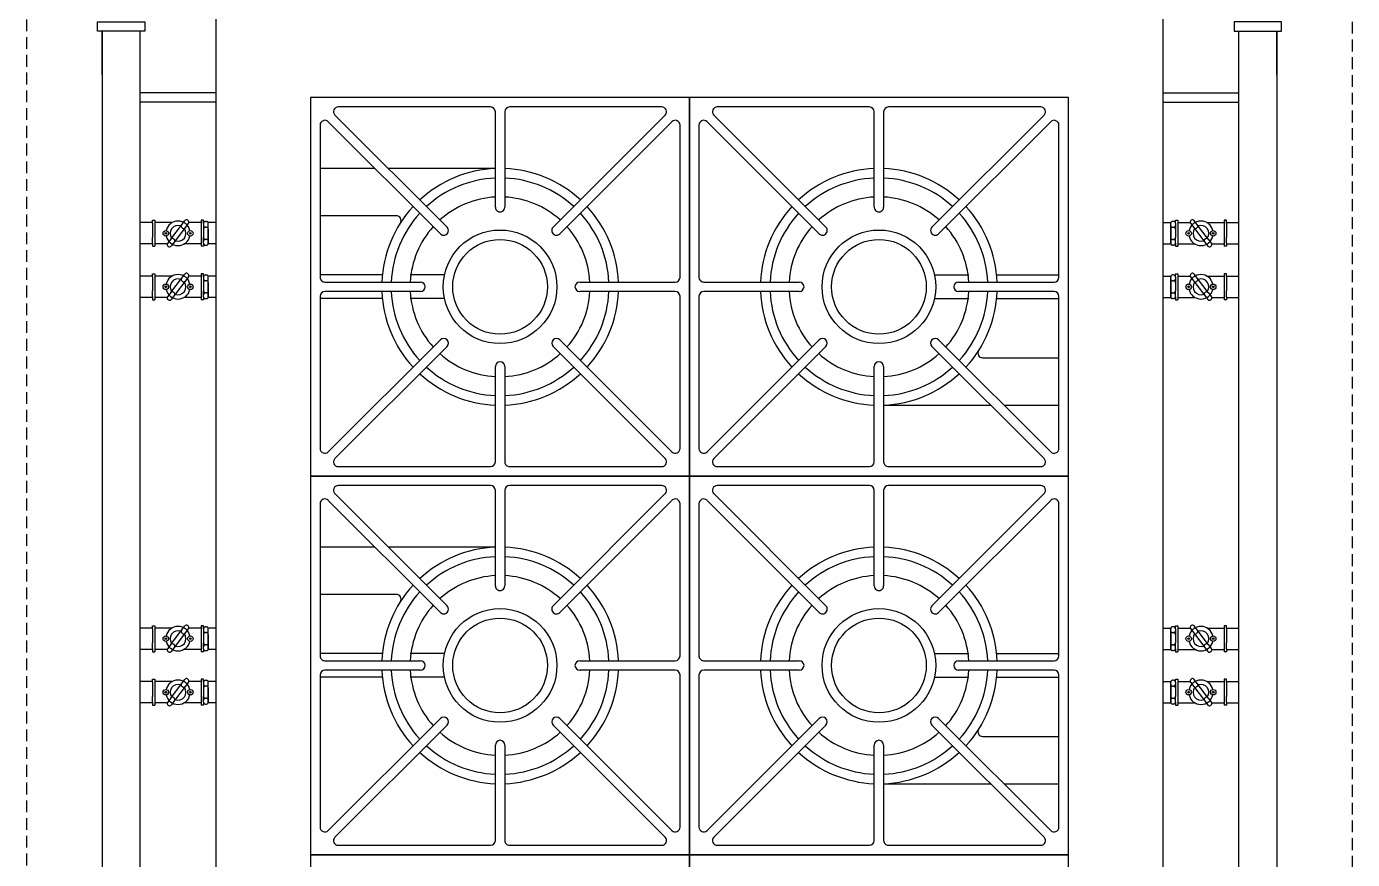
# Model space of a CAD drawing. Header units: millimetres. Extents: x -18806 to 201070, y -25046 to 92854.
# Drawn here: x 166193 to 167593, y -8567 to -7687 of the extents above; entities that cross this region are included whole.
import ezdxf

# ---------------------------------------------------------------- set-up
doc = ezdxf.new("R2010")
doc.units = ezdxf.units.MM
doc.header["$LTSCALE"] = 50
doc.linetypes.add('HIDDEN', pattern=[0.375, 0.25, -0.125])
for name, color, linetype in [('LAYA', 8, 'Continuous'), ('LAYC', 4, 'Continuous'), ('LAYH', 7, 'Continuous')]:
    doc.layers.add(name, color=color, linetype=linetype)

# ---------------------------------------------------------------- blocks, each defined once
blk = doc.blocks.new('Fg_460')
at = {"layer": 'LAYA'}
for p, q in [((-1.3444, 1.12), (-1.39, 1.12)), ((-1.325, 1), (-1.325, 1.08)), ((-1.315, 1), (-1.315, 1.08)), ((-1.1878, 1.0669), (-1.1878, 1.08)), ((-1.1653, 1.0669), (-1.1653, 1.08)), ((-1.1312, 1.0669), (-1.1312, 1.08)), ((-1.1087, 1.0669), (-1.1087, 1.08)), ((-0.7595, 1.0669), (-0.7595, 1.08)), ((-0.737, 1.0669), (-0.737, 1.08)), ((-0.703, 1.0669), (-0.703, 1.08)), ((-0.6805, 1.0669), (-0.6805, 1.08)), ((-1.1903, 1.0669), (-1.1903, 1.0644)), ((-1.1871, 1.0669), (-1.1903, 1.0669)), ((-1.1903, 1.0644), (-1.1628, 1.0644)), ((-1.1878, 1.0462), (-1.1878, 1.0644)), ((-1.1871, 1.0669), (-1.1809, 1.0669)), ((-1.1809, 1.0669), (-1.1721, 1.0669)), ((-1.166, 1.0669), (-1.1721, 1.0669)), ((-1.166, 1.0669), (-1.1628, 1.0669)), ((-1.1653, 1.0513), (-1.1653, 1.0644)), ((-1.1628, 1.0669), (-1.1628, 1.0644)), ((-1.1305, 1.0669), (-1.1337, 1.0669)), ((-1.1337, 1.0669), (-1.1337, 1.0644)), ((-1.1337, 1.0644), (-1.1062, 1.0644)), ((-1.1312, 1.0462), (-1.1312, 1.0644)), ((-1.1305, 1.0669), (-1.1244, 1.0669)), ((-1.1244, 1.0669), (-1.1156, 1.0669)), ((-1.1095, 1.0669), (-1.1156, 1.0669)), ((-1.1095, 1.0669), (-1.1062, 1.0669)), ((-1.1087, 1.0513), (-1.1087, 1.0644)), ((-1.1062, 1.0669), (-1.1062, 1.0644)), ((-0.762, 1.0669), (-0.762, 1.0644)), ((-0.7588, 1.0669), (-0.762, 1.0669)), ((-0.762, 1.0644), (-0.7345, 1.0644)), ((-0.7595, 1.0462), (-0.7595, 1.0644)), ((-0.7588, 1.0669), (-0.7527, 1.0669)), ((-0.7527, 1.0669), (-0.7438, 1.0669)), ((-0.7377, 1.0669), (-0.7438, 1.0669)), ((-0.7377, 1.0669), (-0.7345, 1.0669)), ((-0.737, 1.0513), (-0.737, 1.0644)), ((-0.7345, 1.0669), (-0.7345, 1.0644)), ((-0.7023, 1.0669), (-0.7055, 1.0669)), ((-0.7055, 1.0669), (-0.7055, 1.0644)), ((-0.7055, 1.0644), (-0.678, 1.0644)), ((-0.703, 1.0462), (-0.703, 1.0644)), ((-0.7023, 1.0669), (-0.6962, 1.0669)), ((-0.6962, 1.0669), (-0.6873, 1.0669)), ((-0.6812, 1.0669), (-0.6873, 1.0669)), ((-0.6812, 1.0669), (-0.678, 1.0669)), ((-0.6805, 1.0513), (-0.6805, 1.0644)), ((-0.678, 1.0669), (-0.678, 1.0644)), ((-1.1704, 1.0475), (-1.1658, 1.051)), ((-1.1139, 1.0475), (-1.1093, 1.051)), ((-0.7422, 1.0475), (-0.7375, 1.051)), ((-0.6856, 1.0475), (-0.681, 1.051)), ((-1.1853, 1.0363), (-1.19, 1.0327)), ((-1.1704, 1.0475), (-1.1853, 1.0363)), ((-1.1825, 1.0326), (-1.1676, 1.0438)), ((-1.1676, 1.0438), (-1.163, 1.0473)), ((-1.1288, 1.0363), (-1.1335, 1.0327)), ((-1.1139, 1.0475), (-1.1288, 1.0363)), ((-1.126, 1.0326), (-1.1111, 1.0438)), ((-1.1111, 1.0438), (-1.1065, 1.0473)), ((-0.7571, 1.0363), (-0.7618, 1.0327)), ((-0.7422, 1.0475), (-0.7571, 1.0363)), ((-0.7543, 1.0326), (-0.7394, 1.0438)), ((-0.7394, 1.0438), (-0.7347, 1.0473)), ((-0.7005, 1.0363), (-0.7053, 1.0327)), ((-0.6856, 1.0475), (-0.7005, 1.0363)), ((-0.6978, 1.0326), (-0.6829, 1.0438)), ((-0.6829, 1.0438), (-0.6782, 1.0473)), ((-1.1878, 1.0156), (-1.1878, 1.0287)), ((-1.1872, 1.029), (-1.1825, 1.0326)), ((-1.1653, 1.0156), (-1.1653, 1.0338)), ((-1.1312, 1.0156), (-1.1312, 1.0287)), ((-1.1307, 1.029), (-1.126, 1.0326)), ((-1.1087, 1.0156), (-1.1087, 1.0338)), ((-0.7595, 1.0156), (-0.7595, 1.0287)), ((-0.759, 1.029), (-0.7543, 1.0326)), ((-0.737, 1.0156), (-0.737, 1.0338)), ((-0.703, 1.0156), (-0.703, 1.0287)), ((-0.7025, 1.029), (-0.6978, 1.0326)), ((-0.6805, 1.0156), (-0.6805, 1.0338)), ((-1.1903, 1.0156), (-1.1628, 1.0156)), ((-1.1903, 1.0131), (-1.1903, 1.0156)), ((-1.1871, 1.0131), (-1.1903, 1.0131)), ((-1.1891, 1.0111), (-1.1891, 1.0101)), ((-1.1878, 1), (-1.1878, 1.0082)), ((-1.1871, 1.0131), (-1.1809, 1.0131)), ((-1.1809, 1.0081), (-1.1871, 1.0081)), ((-1.1829, 1.0101), (-1.1829, 1.0111)), ((-1.1809, 1.0131), (-1.1721, 1.0131)), ((-1.166, 1.0081), (-1.1809, 1.0081)), ((-1.1809, 1.0081), (-1.1721, 1.0081)), ((-1.166, 1.0131), (-1.1721, 1.0131)), ((-1.1721, 1.0081), (-1.166, 1.0081)), ((-1.1701, 1.0101), (-1.1701, 1.0111)), ((-1.166, 1.0131), (-1.1628, 1.0131)), ((-1.1653, 1), (-1.1653, 1.0082)), ((-1.164, 1.0111), (-1.164, 1.0101)), ((-1.1628, 1.0131), (-1.1628, 1.0156)), ((-1.1337, 1.0131), (-1.1337, 1.0156)), ((-1.1337, 1.0156), (-1.1062, 1.0156)), ((-1.1305, 1.0131), (-1.1337, 1.0131)), ((-1.1325, 1.0111), (-1.1325, 1.0101)), ((-1.1312, 1), (-1.1312, 1.0082)), ((-1.1305, 1.0131), (-1.1244, 1.0131)), ((-1.1244, 1.0081), (-1.1305, 1.0081)), ((-1.1264, 1.0101), (-1.1264, 1.0111)), ((-1.1244, 1.0131), (-1.1156, 1.0131)), ((-1.1244, 1.0081), (-1.1156, 1.0081)), ((-1.1095, 1.0081), (-1.1244, 1.0081)), ((-1.1095, 1.0131), (-1.1156, 1.0131)), ((-1.1156, 1.0081), (-1.1095, 1.0081)), ((-1.1136, 1.0101), (-1.1136, 1.0111)), ((-1.1095, 1.0131), (-1.1062, 1.0131)), ((-1.1087, 1), (-1.1087, 1.0082)), ((-1.1075, 1.0111), (-1.1075, 1.0101)), ((-1.1062, 1.0131), (-1.1062, 1.0156)), ((-0.762, 1.0156), (-0.7345, 1.0156)), ((-0.762, 1.0131), (-0.762, 1.0156)), ((-0.7588, 1.0131), (-0.762, 1.0131)), ((-0.7608, 1.0111), (-0.7608, 1.0101)), ((-0.7595, 1), (-0.7595, 1.0082)), ((-0.7588, 1.0131), (-0.7527, 1.0131)), ((-0.7527, 1.0081), (-0.7588, 1.0081)), ((-0.7547, 1.0101), (-0.7547, 1.0111)), ((-0.7527, 1.0131), (-0.7438, 1.0131)), ((-0.7377, 1.0081), (-0.7527, 1.0081)), ((-0.7527, 1.0081), (-0.7438, 1.0081)), ((-0.7377, 1.0131), (-0.7438, 1.0131)), ((-0.7438, 1.0081), (-0.7377, 1.0081)), ((-0.7418, 1.0101), (-0.7418, 1.0111)), ((-0.7377, 1.0131), (-0.7345, 1.0131)), ((-0.737, 1), (-0.737, 1.0082)), ((-0.7357, 1.0111), (-0.7357, 1.0101)), ((-0.7345, 1.0131), (-0.7345, 1.0156)), ((-0.7055, 1.0131), (-0.7055, 1.0156)), ((-0.7055, 1.0156), (-0.678, 1.0156)), ((-0.7023, 1.0131), (-0.7055, 1.0131)), ((-0.7043, 1.0111), (-0.7043, 1.0101)), ((-0.703, 1), (-0.703, 1.0082)), ((-0.7023, 1.0131), (-0.6962, 1.0131)), ((-0.6962, 1.0081), (-0.7023, 1.0081)), ((-0.6982, 1.0101), (-0.6982, 1.0111)), ((-0.6962, 1.0131), (-0.6873, 1.0131)), ((-0.6962, 1.0081), (-0.6873, 1.0081)), ((-0.6812, 1.0081), (-0.6962, 1.0081)), ((-0.6812, 1.0131), (-0.6873, 1.0131)), ((-0.6873, 1.0081), (-0.6812, 1.0081)), ((-0.6853, 1.0101), (-0.6853, 1.0111)), ((-0.6812, 1.0131), (-0.678, 1.0131)), ((-0.6805, 1), (-0.6805, 1.0082)), ((-0.6792, 1.0111), (-0.6792, 1.0101)), ((-0.678, 1.0131), (-0.678, 1.0156)), ((-1.13, 0.89), (-1.2909, 0.89)), ((-1.1325, 0.825), (-1.1325, 0.89)), ((-1.125, 0.7841), (-1.125, 0.885)), ((-1.115, 0.885), (-1.115, 0.7841)), ((-0.9491, 0.89), (-1.11, 0.89)), ((-1.1075, 0.825), (-1.1075, 0.89)), ((-1.045, 0.8095), (-1.045, 0.89)), ((-0.995, 0.8321), (-0.995, 0.89)), ((-0.73, 0.89), (-0.8909, 0.89)), ((-0.7325, 0.825), (-0.7325, 0.89)), ((-0.725, 0.7841), (-0.725, 0.885)), ((-0.715, 0.885), (-0.715, 0.7841)), ((-0.5491, 0.89), (-0.71, 0.89)), ((-0.7075, 0.825), (-0.7075, 0.89)), ((-0.645, 0.8095), (-0.645, 0.89)), ((-0.595, 0.8321), (-0.595, 0.89)), ((-1.31, 0.8709), (-1.31, 0.71)), ((-1.183, 0.7559), (-1.3015, 0.8744)), ((-1.2944, 0.8815), (-1.1759, 0.763)), ((-1.0641, 0.763), (-0.9456, 0.8815)), ((-0.9385, 0.8744), (-1.057, 0.7559)), ((-0.93, 0.71), (-0.93, 0.8709)), ((-0.91, 0.8709), (-0.91, 0.71)), ((-0.783, 0.7559), (-0.9015, 0.8744)), ((-0.8944, 0.8815), (-0.7759, 0.763)), ((-0.6641, 0.763), (-0.5456, 0.8815)), ((-0.5385, 0.8744), (-0.657, 0.7559)), ((-0.53, 0.71), (-0.53, 0.8709)), ((-0.995, 0.705), (-0.995, 0.8179)), ((-0.595, 0.705), (-0.595, 0.8179)), ((-1.1325, 0.7587), (-1.1325, 0.795)), ((-1.1075, 0.7587), (-1.1075, 0.795)), ((-0.7325, 0.7587), (-0.7325, 0.795)), ((-0.7075, 0.7587), (-0.7075, 0.795)), ((-1.305, 0.705), (-1.2041, 0.705)), ((-1.0359, 0.705), (-0.935, 0.705)), ((-0.905, 0.705), (-0.8041, 0.705)), ((-0.6359, 0.705), (-0.535, 0.705)), ((-1.31, 0.69), (-1.31, 0.5291)), ((-1.2041, 0.695), (-1.305, 0.695)), ((-0.935, 0.695), (-1.0359, 0.695)), ((-0.93, 0.5291), (-0.93, 0.69)), ((-0.91, 0.69), (-0.91, 0.5291)), ((-0.8041, 0.695), (-0.905, 0.695)), ((-0.535, 0.695), (-0.6359, 0.695)), ((-0.53, 0.5291), (-0.53, 0.69)), ((-1.3015, 0.5256), (-1.183, 0.6441)), ((-1.057, 0.6441), (-0.9385, 0.5256)), ((-0.9015, 0.5256), (-0.783, 0.6441)), ((-0.657, 0.6441), (-0.5385, 0.5256)), ((-1.1759, 0.637), (-1.2944, 0.5185)), ((-0.9456, 0.5185), (-1.0641, 0.637)), ((-0.7759, 0.637), (-0.8944, 0.5185)), ((-0.5456, 0.5185), (-0.6641, 0.637)), ((-1.125, 0.515), (-1.125, 0.6159)), ((-1.115, 0.6159), (-1.115, 0.515)), ((-0.725, 0.515), (-0.725, 0.6159)), ((-0.715, 0.6159), (-0.715, 0.515)), ((-1.2909, 0.51), (-1.13, 0.51)), ((-1.11, 0.51), (-0.9491, 0.51)), ((-0.8909, 0.51), (-0.73, 0.51)), ((-0.71, 0.51), (-0.5491, 0.51)), ((-1.13, 0.49), (-1.2909, 0.49)), ((-0.9491, 0.49), (-1.11, 0.49)), ((-0.73, 0.49), (-0.8909, 0.49)), ((-1.2944, 0.4815), (-1.1759, 0.363)), ((-1.125, 0.3841), (-1.125, 0.485)), ((-1.115, 0.485), (-1.115, 0.3841)), ((-1.0641, 0.363), (-0.9456, 0.4815)), ((-0.8944, 0.4815), (-0.7759, 0.363)), ((-0.725, 0.3841), (-0.725, 0.485)), ((-0.715, 0.485), (-0.715, 0.3841)), ((-0.5491, 0.49), (-0.71, 0.49)), ((-0.6641, 0.363), (-0.5456, 0.4815)), ((-1.31, 0.4709), (-1.31, 0.31)), ((-1.183, 0.3559), (-1.3015, 0.4744)), ((-0.9385, 0.4744), (-1.057, 0.3559)), ((-0.93, 0.31), (-0.93, 0.4709)), ((-0.91, 0.4709), (-0.91, 0.31)), ((-0.783, 0.3559), (-0.9015, 0.4744)), ((-0.5385, 0.4744), (-0.657, 0.3559)), ((-0.53, 0.31), (-0.53, 0.4709)), ((-1.305, 0.305), (-1.2041, 0.305)), ((-1.2041, 0.295), (-1.305, 0.295)), ((-1.245, 0.295), (-1.245, 0.1821)), ((-1.0359, 0.305), (-0.935, 0.305)), ((-0.935, 0.295), (-1.0359, 0.295)), ((-0.905, 0.305), (-0.8041, 0.305)), ((-0.8041, 0.295), (-0.905, 0.295)), ((-0.845, 0.295), (-0.845, 0.1821)), ((-0.6359, 0.305), (-0.535, 0.305)), ((-0.535, 0.295), (-0.6359, 0.295)), ((-1.31, 0.29), (-1.31, 0.1291)), ((-0.93, 0.1291), (-0.93, 0.29)), ((-0.91, 0.29), (-0.91, 0.1291)), ((-0.53, 0.1291), (-0.53, 0.29)), ((-1.3015, 0.1256), (-1.183, 0.2441)), ((-1.1325, 0.2413), (-1.1325, 0.205)), ((-1.1075, 0.2413), (-1.1075, 0.205)), ((-1.057, 0.2441), (-0.9385, 0.1256)), ((-0.9015, 0.1256), (-0.783, 0.2441)), ((-0.7325, 0.2413), (-0.7325, 0.205)), ((-0.7075, 0.2413), (-0.7075, 0.205)), ((-0.657, 0.2441), (-0.5385, 0.1256)), ((-1.1759, 0.237), (-1.2944, 0.1185)), ((-0.9456, 0.1185), (-1.0641, 0.237)), ((-0.7759, 0.237), (-0.8944, 0.1185)), ((-0.5456, 0.1185), (-0.6641, 0.237)), ((-1.125, 0.115), (-1.125, 0.2159)), ((-1.115, 0.2159), (-1.115, 0.115)), ((-0.725, 0.115), (-0.725, 0.2159)), ((-0.715, 0.2159), (-0.715, 0.115)), ((-1.195, 0.1905), (-1.195, 0.11)), ((-0.795, 0.1905), (-0.795, 0.11)), ((-1.1325, 0.175), (-1.1325, 0.11)), ((-1.1075, 0.175), (-1.1075, 0.11)), ((-0.7325, 0.175), (-0.7325, 0.11)), ((-0.7075, 0.175), (-0.7075, 0.11)), ((-1.245, 0.1679), (-1.245, 0.11)), ((-0.845, 0.1679), (-0.845, 0.11)), ((-1.2909, 0.11), (-1.13, 0.11)), ((-1.11, 0.11), (-0.9491, 0.11)), ((-0.8909, 0.11), (-0.73, 0.11)), ((-0.71, 0.11), (-0.5491, 0.11)), ((-1.325, 0), (-1.325, -0.08)), ((-1.315, 0), (-1.315, -0.08)), ((-1.1878, 0), (-1.1878, -0.0082)), ((-1.1653, 0), (-1.1653, -0.0082)), ((-1.1312, 0), (-1.1312, -0.0082)), ((-1.1087, 0), (-1.1087, -0.0082)), ((-0.7595, 0), (-0.7595, -0.0082)), ((-0.737, 0), (-0.737, -0.0082)), ((-0.703, 0), (-0.703, -0.0082)), ((-0.6805, 0), (-0.6805, -0.0082)), ((-1.1903, -0.0131), (-1.1903, -0.0156)), ((-1.1871, -0.0131), (-1.1903, -0.0131)), ((-1.1891, -0.0111), (-1.1891, -0.0101)), ((-1.1809, -0.0081), (-1.1871, -0.0081)), ((-1.1871, -0.0131), (-1.1809, -0.0131)), ((-1.1829, -0.0101), (-1.1829, -0.0111)), ((-1.1809, -0.0081), (-1.1721, -0.0081)), ((-1.166, -0.0081), (-1.1809, -0.0081)), ((-1.1809, -0.0131), (-1.1721, -0.0131)), ((-1.1721, -0.0081), (-1.166, -0.0081)), ((-1.166, -0.0131), (-1.1721, -0.0131)), ((-1.1701, -0.0101), (-1.1701, -0.0111)), ((-1.166, -0.0131), (-1.1628, -0.0131)), ((-1.164, -0.0111), (-1.164, -0.0101)), ((-1.1628, -0.0131), (-1.1628, -0.0156)), ((-1.1305, -0.0131), (-1.1337, -0.0131)), ((-1.1337, -0.0131), (-1.1337, -0.0156)), ((-1.1325, -0.0111), (-1.1325, -0.0101)), ((-1.1244, -0.0081), (-1.1305, -0.0081)), ((-1.1305, -0.0131), (-1.1244, -0.0131)), ((-1.1264, -0.0101), (-1.1264, -0.0111)), ((-1.1095, -0.0081), (-1.1244, -0.0081)), ((-1.1244, -0.0081), (-1.1156, -0.0081)), ((-1.1244, -0.0131), (-1.1156, -0.0131)), ((-1.1156, -0.0081), (-1.1095, -0.0081)), ((-1.1095, -0.0131), (-1.1156, -0.0131)), ((-1.1136, -0.0101), (-1.1136, -0.0111)), ((-1.1095, -0.0131), (-1.1062, -0.0131)), ((-1.1075, -0.0111), (-1.1075, -0.0101)), ((-1.1062, -0.0131), (-1.1062, -0.0156)), ((-0.7588, -0.0131), (-0.762, -0.0131)), ((-0.762, -0.0131), (-0.762, -0.0156)), ((-0.7608, -0.0111), (-0.7608, -0.0101)), ((-0.7527, -0.0081), (-0.7588, -0.0081)), ((-0.7588, -0.0131), (-0.7527, -0.0131)), ((-0.7547, -0.0101), (-0.7547, -0.0111)), ((-0.7377, -0.0081), (-0.7527, -0.0081)), ((-0.7527, -0.0081), (-0.7438, -0.0081)), ((-0.7527, -0.0131), (-0.7438, -0.0131)), ((-0.7438, -0.0081), (-0.7377, -0.0081)), ((-0.7377, -0.0131), (-0.7438, -0.0131)), ((-0.7418, -0.0101), (-0.7418, -0.0111)), ((-0.7377, -0.0131), (-0.7345, -0.0131)), ((-0.7357, -0.0111), (-0.7357, -0.0101)), ((-0.7345, -0.0131), (-0.7345, -0.0156)), ((-0.7055, -0.0131), (-0.7055, -0.0156)), ((-0.7023, -0.0131), (-0.7055, -0.0131)), ((-0.7043, -0.0111), (-0.7043, -0.0101)), ((-0.6962, -0.0081), (-0.7023, -0.0081)), ((-0.7023, -0.0131), (-0.6962, -0.0131)), ((-0.6982, -0.0101), (-0.6982, -0.0111)), ((-0.6962, -0.0081), (-0.6873, -0.0081)), ((-0.6812, -0.0081), (-0.6962, -0.0081)), ((-0.6962, -0.0131), (-0.6873, -0.0131)), ((-0.6873, -0.0081), (-0.6812, -0.0081)), ((-0.6812, -0.0131), (-0.6873, -0.0131)), ((-0.6853, -0.0101), (-0.6853, -0.0111)), ((-0.6812, -0.0131), (-0.678, -0.0131)), ((-0.6792, -0.0111), (-0.6792, -0.0101)), ((-0.678, -0.0131), (-0.678, -0.0156)), ((-1.1903, -0.0156), (-1.1628, -0.0156)), ((-1.1878, -0.0156), (-1.1878, -0.0287)), ((-1.1653, -0.0156), (-1.1653, -0.0338)), ((-1.1337, -0.0156), (-1.1062, -0.0156)), ((-1.1312, -0.0156), (-1.1312, -0.0287)), ((-1.1087, -0.0156), (-1.1087, -0.0338)), ((-0.762, -0.0156), (-0.7345, -0.0156)), ((-0.7595, -0.0156), (-0.7595, -0.0287)), ((-0.737, -0.0156), (-0.737, -0.0338)), ((-0.7055, -0.0156), (-0.678, -0.0156)), ((-0.703, -0.0156), (-0.703, -0.0287)), ((-0.6805, -0.0156), (-0.6805, -0.0338)), ((-1.1853, -0.0363), (-1.19, -0.0327)), ((-1.1872, -0.029), (-1.1825, -0.0326)), ((-1.1704, -0.0475), (-1.1853, -0.0363)), ((-1.1825, -0.0326), (-1.1676, -0.0438)), ((-1.1288, -0.0363), (-1.1335, -0.0327)), ((-1.1307, -0.029), (-1.126, -0.0326)), ((-1.1139, -0.0475), (-1.1288, -0.0363)), ((-1.126, -0.0326), (-1.1111, -0.0438)), ((-0.7571, -0.0363), (-0.7618, -0.0327)), ((-0.759, -0.029), (-0.7543, -0.0326)), ((-0.7422, -0.0475), (-0.7571, -0.0363)), ((-0.7543, -0.0326), (-0.7394, -0.0438)), ((-0.7005, -0.0363), (-0.7053, -0.0327)), ((-0.7025, -0.029), (-0.6978, -0.0326)), ((-0.6856, -0.0475), (-0.7005, -0.0363)), ((-0.6978, -0.0326), (-0.6829, -0.0438)), ((-1.1878, -0.0462), (-1.1878, -0.0644)), ((-1.1704, -0.0475), (-1.1658, -0.051)), ((-1.1676, -0.0438), (-1.163, -0.0473)), ((-1.1653, -0.0513), (-1.1653, -0.0644)), ((-1.1312, -0.0462), (-1.1312, -0.0644)), ((-1.1139, -0.0475), (-1.1093, -0.051)), ((-1.1111, -0.0438), (-1.1065, -0.0473)), ((-1.1087, -0.0513), (-1.1087, -0.0644)), ((-0.7595, -0.0462), (-0.7595, -0.0644)), ((-0.7422, -0.0475), (-0.7375, -0.051)), ((-0.7394, -0.0438), (-0.7347, -0.0473)), ((-0.737, -0.0513), (-0.737, -0.0644)), ((-0.703, -0.0462), (-0.703, -0.0644)), ((-0.6856, -0.0475), (-0.681, -0.051)), ((-0.6829, -0.0438), (-0.6782, -0.0473)), ((-0.6805, -0.0513), (-0.6805, -0.0644)), ((-1.1903, -0.0644), (-1.1628, -0.0644)), ((-1.1903, -0.0669), (-1.1903, -0.0644)), ((-1.1871, -0.0669), (-1.1903, -0.0669)), ((-1.1878, -0.0669), (-1.1878, -0.08)), ((-1.1871, -0.0669), (-1.1809, -0.0669)), ((-1.1809, -0.0669), (-1.1721, -0.0669)), ((-1.166, -0.0669), (-1.1721, -0.0669)), ((-1.166, -0.0669), (-1.1628, -0.0669)), ((-1.1653, -0.0669), (-1.1653, -0.08)), ((-1.1628, -0.0669), (-1.1628, -0.0644)), ((-1.1337, -0.0669), (-1.1337, -0.0644)), ((-1.1337, -0.0644), (-1.1062, -0.0644)), ((-1.1305, -0.0669), (-1.1337, -0.0669)), ((-1.1312, -0.0669), (-1.1312, -0.08)), ((-1.1305, -0.0669), (-1.1244, -0.0669)), ((-1.1244, -0.0669), (-1.1156, -0.0669)), ((-1.1095, -0.0669), (-1.1156, -0.0669)), ((-1.1095, -0.0669), (-1.1062, -0.0669)), ((-1.1087, -0.0669), (-1.1087, -0.08)), ((-1.1062, -0.0669), (-1.1062, -0.0644)), ((-0.762, -0.0669), (-0.762, -0.0644)), ((-0.762, -0.0644), (-0.7345, -0.0644)), ((-0.7588, -0.0669), (-0.762, -0.0669)), ((-0.7595, -0.0669), (-0.7595, -0.08)), ((-0.7588, -0.0669), (-0.7527, -0.0669)), ((-0.7527, -0.0669), (-0.7438, -0.0669)), ((-0.7377, -0.0669), (-0.7438, -0.0669)), ((-0.7377, -0.0669), (-0.7345, -0.0669)), ((-0.737, -0.0669), (-0.737, -0.08)), ((-0.7345, -0.0669), (-0.7345, -0.0644)), ((-0.7055, -0.0644), (-0.678, -0.0644)), ((-0.7055, -0.0669), (-0.7055, -0.0644)), ((-0.7023, -0.0669), (-0.7055, -0.0669)), ((-0.703, -0.0669), (-0.703, -0.08)), ((-0.7023, -0.0669), (-0.6962, -0.0669)), ((-0.6962, -0.0669), (-0.6873, -0.0669)), ((-0.6812, -0.0669), (-0.6873, -0.0669)), ((-0.6812, -0.0669), (-0.678, -0.0669)), ((-0.6805, -0.0669), (-0.6805, -0.08)), ((-0.678, -0.0669), (-0.678, -0.0644)), ((-1.3444, -0.12), (-1.39, -0.12))]:
    blk.add_line(p, q, dxfattribs=at)
for points in [[(-1.39, 1.075), (-1.39, 1.125), (-1.4, 1.125), (-1.4, 1.075)], [(-0.92, 0.5), (-0.92, 0.9), (-1.32, 0.9), (-1.32, 0.5)], [(-0.52, 0.5), (-0.52, 0.9), (-0.92, 0.9), (-0.92, 0.5)], [(-0.12, 0.5), (-0.12, 0.9), (-0.52, 0.9), (-0.52, 0.5)], [(-1.32, 0.5), (-1.32, 0.1), (-0.92, 0.1), (-0.92, 0.5)], [(-0.92, 0.5), (-0.92, 0.1), (-0.52, 0.1), (-0.52, 0.5)], [(-0.52, 0.5), (-0.52, 0.1), (-0.12, 0.1), (-0.12, 0.5)], [(-1.39, -0.075), (-1.39, -0.125), (-1.4, -0.125), (-1.4, -0.075)]]:
    blk.add_lwpolyline(points, close=True, dxfattribs=at)
for points in [[(-1.39, 1.12), (-0.05, 1.12)], [(-0.05, 1.08), (-1.39, 1.08)], [(-0.05, -0.08), (-1.39, -0.08)], [(-1.39, -0.12), (-0.05, -0.12)]]:
    blk.add_lwpolyline(points, dxfattribs=at)
for centre, radius in [((-1.1765, 1.0529), 0.00289), ((-1.1765, 1.0529), 0.00089), ((-1.12, 1.0529), 0.00289), ((-1.12, 1.0529), 0.00089), ((-0.7483, 1.0529), 0.00289), ((-0.7483, 1.0529), 0.00089), ((-0.6917, 1.0529), 0.00289), ((-0.6917, 1.0529), 0.00089), ((-1.1765, 1.0271), 0.00289), ((-1.1765, 1.0271), 0.00089), ((-1.12, 1.0271), 0.00289), ((-1.12, 1.0271), 0.00089), ((-0.7483, 1.0271), 0.00289), ((-0.7483, 1.0271), 0.00089), ((-0.6917, 1.0271), 0.00289), ((-0.6917, 1.0271), 0.00089), ((-1.12, 0.7), 0.06), ((-0.72, 0.7), 0.06), ((-1.12, 0.7), 0.05), ((-0.72, 0.7), 0.05), ((-1.12, 0.3), 0.06), ((-1.12, 0.3), 0.05), ((-0.72, 0.3), 0.06), ((-0.72, 0.3), 0.05), ((-1.1765, -0.0271), 0.00289), ((-1.1765, -0.0271), 0.00089), ((-1.12, -0.0271), 0.00289), ((-1.12, -0.0271), 0.00089), ((-0.7483, -0.0271), 0.00289), ((-0.7483, -0.0271), 0.00089), ((-0.6917, -0.0271), 0.00289), ((-0.6917, -0.0271), 0.00089), ((-1.1765, -0.0529), 0.00289), ((-1.1765, -0.0529), 0.00089), ((-1.12, -0.0529), 0.00289), ((-1.12, -0.0529), 0.00089), ((-0.7483, -0.0529), 0.00289), ((-0.7483, -0.0529), 0.00089), ((-0.6917, -0.0529), 0.00289), ((-0.6917, -0.0529), 0.00089)]:
    blk.add_circle(centre, radius, dxfattribs=at)
for centre, radius, start, end in [((-1.1765, 1.04), 0.0129, 102.8958, 257.1042), ((-1.1765, 1.04), 0.0129, 282.8958, 77.1042), ((-1.1646, 1.0494), 0.002, 38.1717, 126.9871), ((-1.1765, 1.04), 0.0172, 35.8026, 38.1717), ((-1.1642, 1.0489), 0.002, 306.9871, 35.8026), ((-1.12, 1.04), 0.0129, 102.8958, 257.1042), ((-1.12, 1.04), 0.0129, 282.8958, 77.1042), ((-1.1081, 1.0494), 0.002, 38.1717, 126.9871), ((-1.12, 1.04), 0.0172, 35.8026, 38.1717), ((-1.1077, 1.0489), 0.002, 306.9871, 35.8026), ((-0.7483, 1.04), 0.0129, 102.8958, 257.1042), ((-0.7483, 1.04), 0.0129, 282.8958, 77.1042), ((-0.7363, 1.0494), 0.002, 38.1717, 126.9871), ((-0.7483, 1.04), 0.0172, 35.8026, 38.1717), ((-0.7359, 1.0489), 0.002, 306.9871, 35.8026), ((-0.6917, 1.04), 0.0129, 102.8958, 257.1042), ((-0.6917, 1.04), 0.0129, 282.8958, 77.1042), ((-0.6798, 1.0494), 0.002, 38.1717, 126.9871), ((-0.6917, 1.04), 0.0172, 35.8026, 38.1717), ((-0.6794, 1.0489), 0.002, 306.9871, 35.8026), ((-1.1841, 1.0347), 0.002, 34.0483, 126.9871), ((-1.1765, 1.04), 0.00831, 53.1639, 200.8104), ((-1.1765, 1.04), 0.00831, 233.1639, 20.8104), ((-1.1692, 1.0459), 0.002, 126.9871, 218.4873), ((-1.1842, 1.034), 0.0172, 36.6121, 38.4873), ((-1.1688, 1.0454), 0.002, 216.6121, 306.9871), ((-1.1276, 1.0347), 0.002, 34.0483, 126.9871), ((-1.12, 1.04), 0.00831, 53.1639, 200.8104), ((-1.12, 1.04), 0.00831, 233.1639, 20.8104), ((-1.1127, 1.0459), 0.002, 126.9871, 218.4873), ((-1.1277, 1.034), 0.0172, 36.6121, 38.4873), ((-1.1123, 1.0454), 0.002, 216.6121, 306.9871), ((-0.7558, 1.0347), 0.002, 34.0483, 126.9871), ((-0.7483, 1.04), 0.00831, 53.1639, 200.8104), ((-0.7483, 1.04), 0.00831, 233.1639, 20.8104), ((-0.741, 1.0459), 0.002, 126.9871, 218.4873), ((-0.756, 1.034), 0.0172, 36.6121, 38.4873), ((-0.7406, 1.0454), 0.002, 216.6121, 306.9871), ((-0.6993, 1.0347), 0.002, 34.0483, 126.9871), ((-0.6917, 1.04), 0.00831, 53.1639, 200.8104), ((-0.6917, 1.04), 0.00831, 233.1639, 20.8104), ((-0.6844, 1.0459), 0.002, 126.9871, 218.4873), ((-0.6995, 1.034), 0.0172, 36.6121, 38.4873), ((-0.6841, 1.0454), 0.002, 216.6121, 306.9871), ((-1.1888, 1.0311), 0.002, 126.9871, 215.8026), ((-1.1765, 1.04), 0.0172, 215.8026, 218.1717), ((-1.1884, 1.0306), 0.002, 218.1717, 306.9871), ((-1.1837, 1.0342), 0.002, 306.9871, 35.9245), ((-1.1682, 1.0454), 0.0172, 214.0483, 215.9245), ((-1.1323, 1.0311), 0.002, 126.9871, 215.8026), ((-1.12, 1.04), 0.0172, 215.8026, 218.1717), ((-1.1319, 1.0306), 0.002, 218.1717, 306.9871), ((-1.1272, 1.0342), 0.002, 306.9871, 35.9245), ((-1.1117, 1.0454), 0.0172, 214.0483, 215.9245), ((-0.7606, 1.0311), 0.002, 126.9871, 215.8026), ((-0.7483, 1.04), 0.0172, 215.8026, 218.1717), ((-0.7602, 1.0306), 0.002, 218.1717, 306.9871), ((-0.7555, 1.0342), 0.002, 306.9871, 35.9245), ((-0.74, 1.0454), 0.0172, 214.0483, 215.9245), ((-0.7041, 1.0311), 0.002, 126.9871, 215.8026), ((-0.6917, 1.04), 0.0172, 215.8026, 218.1717), ((-0.7037, 1.0306), 0.002, 218.1717, 306.9871), ((-0.699, 1.0342), 0.002, 306.9871, 35.9245), ((-0.6834, 1.0454), 0.0172, 214.0483, 215.9245), ((-1.1871, 1.0111), 0.002, 90, 180), ((-1.1871, 1.0101), 0.002, 180, 270), ((-1.1849, 1.0111), 0.002, 0, 90), ((-1.1849, 1.0101), 0.002, 270, 0), ((-1.1809, 1.0111), 0.002, 90, 180), ((-1.1809, 1.0101), 0.002, 180, 270), ((-1.1721, 1.0111), 0.002, 0, 90), ((-1.1721, 1.0101), 0.002, 270, 0), ((-1.1681, 1.0111), 0.002, 90, 180), ((-1.1681, 1.0101), 0.002, 180, 270), ((-1.166, 1.0111), 0.002, 0, 90), ((-1.166, 1.0101), 0.002, 270, 0), ((-1.1305, 1.0111), 0.002, 90, 180), ((-1.1305, 1.0101), 0.002, 180, 270), ((-1.1284, 1.0111), 0.002, 0, 90), ((-1.1284, 1.0101), 0.002, 270, 0), ((-1.1244, 1.0111), 0.002, 90, 180), ((-1.1244, 1.0101), 0.002, 180, 270), ((-1.1156, 1.0111), 0.002, 0, 90), ((-1.1156, 1.0101), 0.002, 270, 0), ((-1.1116, 1.0111), 0.002, 90, 180), ((-1.1116, 1.0101), 0.002, 180, 270), ((-1.1095, 1.0111), 0.002, 0, 90), ((-1.1095, 1.0101), 0.002, 270, 0), ((-0.7588, 1.0111), 0.002, 90, 180), ((-0.7588, 1.0101), 0.002, 180, 270), ((-0.7567, 1.0111), 0.002, 0, 90), ((-0.7567, 1.0101), 0.002, 270, 0), ((-0.7527, 1.0111), 0.002, 90, 180), ((-0.7527, 1.0101), 0.002, 180, 270), ((-0.7438, 1.0111), 0.002, 0, 90), ((-0.7438, 1.0101), 0.002, 270, 0), ((-0.7398, 1.0111), 0.002, 90, 180), ((-0.7398, 1.0101), 0.002, 180, 270), ((-0.7377, 1.0111), 0.002, 0, 90), ((-0.7377, 1.0101), 0.002, 270, 0), ((-0.7023, 1.0111), 0.002, 90, 180), ((-0.7023, 1.0101), 0.002, 180, 270), ((-0.7002, 1.0111), 0.002, 0, 90), ((-0.7002, 1.0101), 0.002, 270, 0), ((-0.6962, 1.0111), 0.002, 90, 180), ((-0.6962, 1.0101), 0.002, 180, 270), ((-0.6873, 1.0111), 0.002, 0, 90), ((-0.6873, 1.0101), 0.002, 270, 0), ((-0.6833, 1.0111), 0.002, 90, 180), ((-0.6833, 1.0101), 0.002, 180, 270), ((-0.6812, 1.0111), 0.002, 0, 90), ((-0.6812, 1.0101), 0.002, 270, 0), ((-1.2909, 0.885), 0.005, 90, 225), ((-1.13, 0.885), 0.005, 0, 90), ((-1.11, 0.885), 0.005, 90, 180), ((-0.9491, 0.885), 0.005, 315, 90), ((-0.8909, 0.885), 0.005, 90, 225), ((-0.73, 0.885), 0.005, 0, 90), ((-0.71, 0.885), 0.005, 90, 180), ((-0.5491, 0.885), 0.005, 315, 90), ((-1.305, 0.8709), 0.005, 45, 180), ((-0.935, 0.8709), 0.005, 0, 135), ((-0.905, 0.8709), 0.005, 45, 180), ((-0.535, 0.8709), 0.005, 0, 135), ((-1.12, 0.7), 0.125, 92.2924, 132.7076), ((-1.12, 0.7), 0.115, 92.4919, 132.5081), ((-1.12, 0.7), 0.125, 47.2924, 87.7076), ((-1.12, 0.7), 0.115, 47.4919, 87.5081), ((-0.72, 0.7), 0.125, 92.2924, 132.7076), ((-0.72, 0.7), 0.115, 92.4919, 132.5081), ((-0.72, 0.7), 0.125, 47.2924, 87.7076), ((-0.72, 0.7), 0.115, 47.4919, 87.5081), ((-1.05, 0.8095), 0.005, 237.421, 0), ((-0.65, 0.8095), 0.005, 237.421, 0), ((-1.12, 0.7), 0.125, 137.2924, 177.7076), ((-1.12, 0.7), 0.095, 93.017, 131.983), ((-1.12, 0.7841), 0.005, 180, 0), ((-1.12, 0.7), 0.095, 48.017, 86.983), ((-1.12, 0.7), 0.125, 2.2924, 42.7076), ((-0.72, 0.7), 0.125, 137.2924, 177.7076), ((-0.72, 0.7), 0.095, 93.017, 131.983), ((-0.72, 0.7841), 0.005, 180, 0), ((-0.72, 0.7), 0.095, 48.017, 86.983), ((-0.72, 0.7), 0.125, 2.2924, 42.7076), ((-1.12, 0.7), 0.115, 137.4919, 177.5081), ((-1.12, 0.7), 0.115, 2.4919, 42.5081), ((-0.72, 0.7), 0.115, 137.4919, 177.5081), ((-0.72, 0.7), 0.115, 2.4919, 42.5081), ((-1.12, 0.7), 0.095, 138.017, 176.983), ((-1.1795, 0.7595), 0.005, 225, 45), ((-1.0605, 0.7595), 0.005, 135, 315), ((-1.12, 0.7), 0.095, 3.017, 41.983), ((-0.72, 0.7), 0.095, 138.017, 176.983), ((-0.7795, 0.7595), 0.005, 225, 45), ((-0.6605, 0.7595), 0.005, 135, 315), ((-0.72, 0.7), 0.095, 3.017, 41.983), ((-1.305, 0.71), 0.005, 180, 270), ((-1.2041, 0.7), 0.005, 270, 90), ((-1.0359, 0.7), 0.005, 90, 270), ((-0.935, 0.71), 0.005, 270, 0), ((-0.905, 0.71), 0.005, 180, 270), ((-0.8041, 0.7), 0.005, 270, 90), ((-0.6359, 0.7), 0.005, 90, 270), ((-0.535, 0.71), 0.005, 270, 0), ((-1.305, 0.69), 0.005, 90, 180), ((-1.12, 0.7), 0.125, 182.2924, 222.7076), ((-1.12, 0.7), 0.115, 182.4919, 222.5081), ((-1.12, 0.7), 0.095, 183.017, 221.983), ((-1.12, 0.7), 0.095, 318.017, 356.983), ((-1.12, 0.7), 0.115, 317.4919, 357.5081), ((-1.12, 0.7), 0.125, 317.2924, 357.7076), ((-0.935, 0.69), 0.005, 0, 90), ((-0.905, 0.69), 0.005, 90, 180), ((-0.72, 0.7), 0.125, 182.2924, 222.7076), ((-0.72, 0.7), 0.115, 182.4919, 222.5081), ((-0.72, 0.7), 0.095, 183.017, 221.983), ((-0.72, 0.7), 0.095, 318.017, 356.983), ((-0.72, 0.7), 0.115, 317.4919, 357.5081), ((-0.72, 0.7), 0.125, 317.2924, 357.7076), ((-0.535, 0.69), 0.005, 0, 90), ((-1.1795, 0.6405), 0.005, 315, 135), ((-1.0605, 0.6405), 0.005, 45, 225), ((-0.7795, 0.6405), 0.005, 315, 135), ((-0.6605, 0.6405), 0.005, 45, 225), ((-1.12, 0.7), 0.095, 228.017, 266.983), ((-1.12, 0.6159), 0.005, 0, 180), ((-1.12, 0.7), 0.095, 273.017, 311.983), ((-0.72, 0.7), 0.095, 228.017, 266.983), ((-0.72, 0.6159), 0.005, 0, 180), ((-0.72, 0.7), 0.095, 273.017, 311.983), ((-1.12, 0.7), 0.125, 227.2924, 267.7076), ((-1.12, 0.7), 0.115, 227.4919, 267.5081), ((-1.12, 0.7), 0.115, 272.4919, 312.5081), ((-1.12, 0.7), 0.125, 272.2924, 312.7076), ((-0.72, 0.7), 0.125, 227.2924, 267.7076), ((-0.72, 0.7), 0.115, 227.4919, 267.5081), ((-0.72, 0.7), 0.115, 272.4919, 312.5081), ((-0.72, 0.7), 0.125, 272.2924, 312.7076), ((-1.305, 0.5291), 0.005, 180, 315), ((-1.2909, 0.515), 0.005, 135, 270), ((-0.9491, 0.515), 0.005, 270, 45), ((-0.935, 0.5291), 0.005, 225, 0), ((-0.905, 0.5291), 0.005, 180, 315), ((-0.8909, 0.515), 0.005, 135, 270), ((-0.5491, 0.515), 0.005, 270, 45), ((-0.535, 0.5291), 0.005, 225, 0), ((-1.13, 0.515), 0.005, 270, 0), ((-1.11, 0.515), 0.005, 180, 270), ((-0.73, 0.515), 0.005, 270, 0), ((-0.71, 0.515), 0.005, 180, 270), ((-1.2909, 0.485), 0.005, 90, 225), ((-1.11, 0.485), 0.005, 90, 180), ((-0.8909, 0.485), 0.005, 90, 225), ((-1.13, 0.485), 0.005, 0, 90), ((-0.9491, 0.485), 0.005, 315, 90), ((-0.73, 0.485), 0.005, 0, 90), ((-0.71, 0.485), 0.005, 90, 180), ((-0.5491, 0.485), 0.005, 315, 90), ((-1.305, 0.4709), 0.005, 45, 180), ((-0.935, 0.4709), 0.005, 0, 135), ((-0.905, 0.4709), 0.005, 45, 180), ((-0.535, 0.4709), 0.005, 0, 135), ((-1.12, 0.3), 0.125, 92.2924, 132.7076), ((-1.12, 0.3), 0.125, 47.2924, 87.7076), ((-0.72, 0.3), 0.125, 92.2924, 132.7076), ((-0.72, 0.3), 0.125, 47.2924, 87.7076), ((-1.12, 0.3), 0.115, 92.4919, 132.5081), ((-1.12, 0.3), 0.115, 47.4919, 87.5081), ((-0.72, 0.3), 0.115, 92.4919, 132.5081), ((-0.72, 0.3), 0.115, 47.4919, 87.5081), ((-1.12, 0.3), 0.095, 93.017, 131.983), ((-1.12, 0.3), 0.095, 48.017, 86.983), ((-0.72, 0.3), 0.095, 93.017, 131.983), ((-0.72, 0.3), 0.095, 48.017, 86.983), ((-1.12, 0.3), 0.125, 137.2924, 177.7076), ((-1.12, 0.3841), 0.005, 180, 0), ((-1.12, 0.3), 0.125, 2.2924, 42.7076), ((-0.72, 0.3), 0.125, 137.2924, 177.7076), ((-0.72, 0.3841), 0.005, 180, 0), ((-0.72, 0.3), 0.125, 2.2924, 42.7076), ((-1.12, 0.3), 0.115, 137.4919, 177.5081), ((-1.12, 0.3), 0.115, 2.4919, 42.5081), ((-0.72, 0.3), 0.115, 137.4919, 177.5081), ((-0.72, 0.3), 0.115, 2.4919, 42.5081), ((-1.12, 0.3), 0.095, 138.017, 176.983), ((-1.1795, 0.3595), 0.005, 225, 45), ((-1.0605, 0.3595), 0.005, 135, 315), ((-1.12, 0.3), 0.095, 3.017, 41.983), ((-0.72, 0.3), 0.095, 138.017, 176.983), ((-0.7795, 0.3595), 0.005, 225, 45), ((-0.6605, 0.3595), 0.005, 135, 315), ((-0.72, 0.3), 0.095, 3.017, 41.983), ((-1.305, 0.31), 0.005, 180, 270), ((-0.935, 0.31), 0.005, 270, 0), ((-0.905, 0.31), 0.005, 180, 270), ((-0.535, 0.31), 0.005, 270, 0), ((-1.305, 0.29), 0.005, 90, 180), ((-1.12, 0.3), 0.125, 182.2924, 222.7076), ((-1.12, 0.3), 0.115, 182.4919, 222.5081), ((-1.12, 0.3), 0.095, 183.017, 221.983), ((-1.2041, 0.3), 0.005, 270, 90), ((-1.12, 0.3), 0.095, 318.017, 356.983), ((-1.0359, 0.3), 0.005, 90, 270), ((-1.12, 0.3), 0.115, 317.4919, 357.5081), ((-1.12, 0.3), 0.125, 317.2924, 357.7076), ((-0.935, 0.29), 0.005, 0, 90), ((-0.905, 0.29), 0.005, 90, 180), ((-0.72, 0.3), 0.125, 182.2924, 222.7076), ((-0.72, 0.3), 0.115, 182.4919, 222.5081), ((-0.72, 0.3), 0.095, 183.017, 221.983), ((-0.8041, 0.3), 0.005, 270, 90), ((-0.72, 0.3), 0.095, 318.017, 356.983), ((-0.6359, 0.3), 0.005, 90, 270), ((-0.72, 0.3), 0.115, 317.4919, 357.5081), ((-0.72, 0.3), 0.125, 317.2924, 357.7076), ((-0.535, 0.29), 0.005, 0, 90), ((-1.1795, 0.2405), 0.005, 315, 135), ((-1.0605, 0.2405), 0.005, 45, 225), ((-0.7795, 0.2405), 0.005, 315, 135), ((-0.6605, 0.2405), 0.005, 45, 225), ((-1.12, 0.3), 0.095, 228.017, 266.983), ((-1.12, 0.3), 0.095, 273.017, 311.983), ((-0.72, 0.3), 0.095, 228.017, 266.983), ((-0.72, 0.3), 0.095, 273.017, 311.983), ((-1.12, 0.3), 0.115, 227.4919, 267.5081), ((-1.12, 0.2159), 0.005, 0, 180), ((-1.12, 0.3), 0.115, 272.4919, 312.5081), ((-0.72, 0.3), 0.115, 227.4919, 267.5081), ((-0.72, 0.2159), 0.005, 0, 180), ((-0.72, 0.3), 0.115, 272.4919, 312.5081), ((-1.12, 0.3), 0.125, 227.2924, 267.7076), ((-1.12, 0.3), 0.125, 272.2924, 312.7076), ((-0.72, 0.3), 0.125, 227.2924, 267.7076), ((-0.72, 0.3), 0.125, 272.2924, 312.7076), ((-1.19, 0.1905), 0.005, 57.421, 180), ((-0.79, 0.1905), 0.005, 57.421, 180), ((-1.305, 0.1291), 0.005, 180, 315), ((-0.935, 0.1291), 0.005, 225, 0), ((-0.905, 0.1291), 0.005, 180, 315), ((-0.535, 0.1291), 0.005, 225, 0), ((-1.2909, 0.115), 0.005, 135, 270), ((-1.13, 0.115), 0.005, 270, 0), ((-1.11, 0.115), 0.005, 180, 270), ((-0.9491, 0.115), 0.005, 270, 45), ((-0.8909, 0.115), 0.005, 135, 270), ((-0.73, 0.115), 0.005, 270, 0), ((-0.71, 0.115), 0.005, 180, 270), ((-0.5491, 0.115), 0.005, 270, 45), ((-1.1871, -0.0101), 0.002, 90, 180), ((-1.1871, -0.0111), 0.002, 180, 270), ((-1.1849, -0.0101), 0.002, 0, 90), ((-1.1849, -0.0111), 0.002, 270, 0), ((-1.1809, -0.0101), 0.002, 90, 180), ((-1.1809, -0.0111), 0.002, 180, 270), ((-1.1721, -0.0101), 0.002, 0, 90), ((-1.1721, -0.0111), 0.002, 270, 0), ((-1.1681, -0.0101), 0.002, 90, 180), ((-1.1681, -0.0111), 0.002, 180, 270), ((-1.166, -0.0101), 0.002, 0, 90), ((-1.166, -0.0111), 0.002, 270, 0), ((-1.1305, -0.0101), 0.002, 90, 180), ((-1.1305, -0.0111), 0.002, 180, 270), ((-1.1284, -0.0101), 0.002, 0, 90), ((-1.1284, -0.0111), 0.002, 270, 0), ((-1.1244, -0.0101), 0.002, 90, 180), ((-1.1244, -0.0111), 0.002, 180, 270), ((-1.1156, -0.0101), 0.002, 0, 90), ((-1.1156, -0.0111), 0.002, 270, 0), ((-1.1116, -0.0101), 0.002, 90, 180), ((-1.1116, -0.0111), 0.002, 180, 270), ((-1.1095, -0.0101), 0.002, 0, 90), ((-1.1095, -0.0111), 0.002, 270, 0), ((-0.7588, -0.0101), 0.002, 90, 180), ((-0.7588, -0.0111), 0.002, 180, 270), ((-0.7567, -0.0101), 0.002, 0, 90), ((-0.7567, -0.0111), 0.002, 270, 0), ((-0.7527, -0.0101), 0.002, 90, 180), ((-0.7527, -0.0111), 0.002, 180, 270), ((-0.7438, -0.0101), 0.002, 0, 90), ((-0.7438, -0.0111), 0.002, 270, 0), ((-0.7398, -0.0101), 0.002, 90, 180), ((-0.7398, -0.0111), 0.002, 180, 270), ((-0.7377, -0.0101), 0.002, 0, 90), ((-0.7377, -0.0111), 0.002, 270, 0), ((-0.7023, -0.0101), 0.002, 90, 180), ((-0.7023, -0.0111), 0.002, 180, 270), ((-0.7002, -0.0101), 0.002, 0, 90), ((-0.7002, -0.0111), 0.002, 270, 0), ((-0.6962, -0.0101), 0.002, 90, 180), ((-0.6962, -0.0111), 0.002, 180, 270), ((-0.6873, -0.0101), 0.002, 0, 90), ((-0.6873, -0.0111), 0.002, 270, 0), ((-0.6833, -0.0101), 0.002, 90, 180), ((-0.6833, -0.0111), 0.002, 180, 270), ((-0.6812, -0.0101), 0.002, 0, 90), ((-0.6812, -0.0111), 0.002, 270, 0), ((-1.1765, -0.04), 0.0129, 102.8958, 257.1042), ((-1.1765, -0.04), 0.0129, 282.8958, 77.1042), ((-1.12, -0.04), 0.0129, 102.8958, 257.1042), ((-1.12, -0.04), 0.0129, 282.8958, 77.1042), ((-0.7483, -0.04), 0.0129, 102.8958, 257.1042), ((-0.7483, -0.04), 0.0129, 282.8958, 77.1042), ((-0.6917, -0.04), 0.0129, 102.8958, 257.1042), ((-0.6917, -0.04), 0.0129, 282.8958, 77.1042), ((-1.1888, -0.0311), 0.002, 144.1974, 233.0129), ((-1.1765, -0.04), 0.0172, 141.8283, 144.1974), ((-1.1884, -0.0306), 0.002, 53.0129, 141.8283), ((-1.1841, -0.0347), 0.002, 233.0129, 325.9517), ((-1.1765, -0.04), 0.00831, 159.1896, 306.8361), ((-1.1837, -0.0342), 0.002, 324.0755, 53.0129), ((-1.1682, -0.0454), 0.0172, 144.0755, 145.9517), ((-1.1765, -0.04), 0.00831, 339.1896, 126.8361), ((-1.1323, -0.0311), 0.002, 144.1974, 233.0129), ((-1.12, -0.04), 0.0172, 141.8283, 144.1974), ((-1.1319, -0.0306), 0.002, 53.0129, 141.8283), ((-1.1276, -0.0347), 0.002, 233.0129, 325.9517), ((-1.12, -0.04), 0.00831, 159.1896, 306.8361), ((-1.1272, -0.0342), 0.002, 324.0755, 53.0129), ((-1.1117, -0.0454), 0.0172, 144.0755, 145.9517), ((-1.12, -0.04), 0.00831, 339.1896, 126.8361), ((-0.7606, -0.0311), 0.002, 144.1974, 233.0129), ((-0.7483, -0.04), 0.0172, 141.8283, 144.1974), ((-0.7602, -0.0306), 0.002, 53.0129, 141.8283), ((-0.7558, -0.0347), 0.002, 233.0129, 325.9517), ((-0.7483, -0.04), 0.00831, 159.1896, 306.8361), ((-0.7555, -0.0342), 0.002, 324.0755, 53.0129), ((-0.74, -0.0454), 0.0172, 144.0755, 145.9517), ((-0.7483, -0.04), 0.00831, 339.1896, 126.8361), ((-0.7041, -0.0311), 0.002, 144.1974, 233.0129), ((-0.6917, -0.04), 0.0172, 141.8283, 144.1974), ((-0.7037, -0.0306), 0.002, 53.0129, 141.8283), ((-0.6993, -0.0347), 0.002, 233.0129, 325.9517), ((-0.6917, -0.04), 0.00831, 159.1896, 306.8361), ((-0.699, -0.0342), 0.002, 324.0755, 53.0129), ((-0.6834, -0.0454), 0.0172, 144.0755, 145.9517), ((-0.6917, -0.04), 0.00831, 339.1896, 126.8361), ((-1.1692, -0.0459), 0.002, 141.5127, 233.0129), ((-1.1842, -0.034), 0.0172, 321.5127, 323.3879), ((-1.1688, -0.0454), 0.002, 53.0129, 143.3879), ((-1.1646, -0.0494), 0.002, 233.0129, 321.8283), ((-1.1642, -0.0489), 0.002, 324.1974, 53.0129), ((-1.1765, -0.04), 0.0172, 321.8283, 324.1974), ((-1.1127, -0.0459), 0.002, 141.5127, 233.0129), ((-1.1277, -0.034), 0.0172, 321.5127, 323.3879), ((-1.1123, -0.0454), 0.002, 53.0129, 143.3879), ((-1.1081, -0.0494), 0.002, 233.0129, 321.8283), ((-1.1077, -0.0489), 0.002, 324.1974, 53.0129), ((-1.12, -0.04), 0.0172, 321.8283, 324.1974), ((-0.741, -0.0459), 0.002, 141.5127, 233.0129), ((-0.756, -0.034), 0.0172, 321.5127, 323.3879), ((-0.7406, -0.0454), 0.002, 53.0129, 143.3879), ((-0.7363, -0.0494), 0.002, 233.0129, 321.8283), ((-0.7359, -0.0489), 0.002, 324.1974, 53.0129), ((-0.7483, -0.04), 0.0172, 321.8283, 324.1974), ((-0.6844, -0.0459), 0.002, 141.5127, 233.0129), ((-0.6995, -0.034), 0.0172, 321.5127, 323.3879), ((-0.6841, -0.0454), 0.002, 53.0129, 143.3879), ((-0.6798, -0.0494), 0.002, 233.0129, 321.8283), ((-0.6794, -0.0489), 0.002, 324.1974, 53.0129), ((-0.6917, -0.04), 0.0172, 321.8283, 324.1974)]:
    blk.add_arc(centre, radius, start, end, dxfattribs=at)
at = {"layer": 'LAYC'}
blk.add_lwpolyline([(0, 0), (0, 1), (-1.44, 1), (-1.44, 0)], close=True, dxfattribs=at)

msp = doc.modelspace()

# ---------------------------------------------------------------- linework, layer by layer
at = {"layer": 'LAYC', "linetype": 'HIDDEN'}
msp.add_lwpolyline([(167593.212, -12081.879), (167593.212, -6741.879), (166193.212, -6741.879), (166193.212, -12081.879)], close=True, dxfattribs=at)

# ---------------------------------------------------------------- block references
at = {"layer": 'LAYH', "xscale": 1000, "yscale": 1000, "zscale": 1000, "rotation": 270}
msp.add_blockref('Fg_460', (166393.212, -9081.879), dxfattribs=at)

doc.saveas('drawing.dxf')
